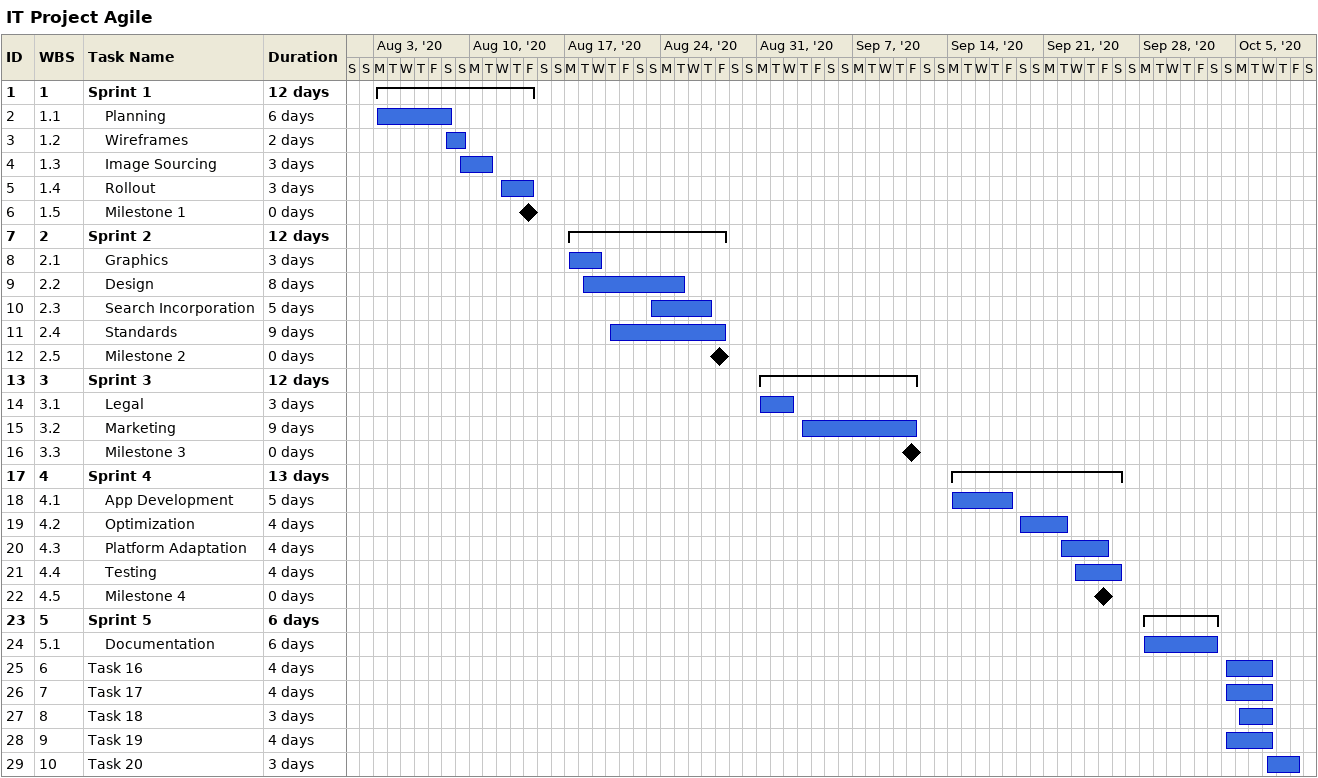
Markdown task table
IT Project Agile

| ID | WBS | Task | Duration | Start | Finish |
|---|---|---|---|---|---|
| 1 | 1 | **Sprint 1** | 12d | 2020-08-03 | 2020-08-14 |
| 2 | 1.1 | Planning | 6d | 2020-08-03 | 2020-08-08 |
| 3 | 1.2 | Wireframes | 2d | 2020-08-08 | 2020-08-09 |
| 4 | 1.3 | Image Sourcing | 3d | 2020-08-09 | 2020-08-11 |
| 5 | 1.4 | Rollout | 3d | 2020-08-12 | 2020-08-14 |
| 6 | 1.5 | Milestone 1 | 0d | 2020-08-14 | 2020-08-14 |
| 7 | 2 | **Sprint 2** | 12d | 2020-08-17 | 2020-08-28 |
| 8 | 2.1 | Graphics | 3d | 2020-08-17 | 2020-08-19 |
| 9 | 2.2 | Design | 8d | 2020-08-18 | 2020-08-25 |
| 10 | 2.3 | Search Incorporation | 5d | 2020-08-23 | 2020-08-27 |
| 11 | 2.4 | Standards | 9d | 2020-08-20 | 2020-08-28 |
| 12 | 2.5 | Milestone 2 | 0d | 2020-08-28 | 2020-08-28 |
| 13 | 3 | **Sprint 3** | 12d | 2020-08-31 | 2020-09-11 |
| 14 | 3.1 | Legal | 3d | 2020-08-31 | 2020-09-02 |
| 15 | 3.2 | Marketing | 9d | 2020-09-03 | 2020-09-11 |
| 16 | 3.3 | Milestone 3 | 0d | 2020-09-11 | 2020-09-11 |
| 17 | 4 | **Sprint 4** | 13d | 2020-09-14 | 2020-09-26 |
| 18 | 4.1 | App Development | 5d | 2020-09-14 | 2020-09-18 |
| 19 | 4.2 | Optimization | 4d | 2020-09-19 | 2020-09-22 |
| 20 | 4.3 | Platform Adaptation | 4d | 2020-09-22 | 2020-09-25 |
| 21 | 4.4 | Testing | 4d | 2020-09-23 | 2020-09-26 |
| 22 | 4.5 | Milestone 4 | 0d | 2020-09-25 | 2020-09-25 |
| 23 | 5 | **Sprint 5** | 6d | 2020-09-28 | 2020-10-03 |
| 24 | 5.1 | Documentation | 6d | 2020-09-28 | 2020-10-03 |
| 25 | 6 | Task 16 | 4d | 2020-10-04 | 2020-10-07 |
| 26 | 7 | Task 17 | 4d | 2020-10-04 | 2020-10-07 |
| 27 | 8 | Task 18 | 3d | 2020-10-05 | 2020-10-07 |
| 28 | 9 | Task 19 | 4d | 2020-10-04 | 2020-10-07 |
| 29 | 10 | Task 20 | 3d | 2020-10-07 | 2020-10-09 |
